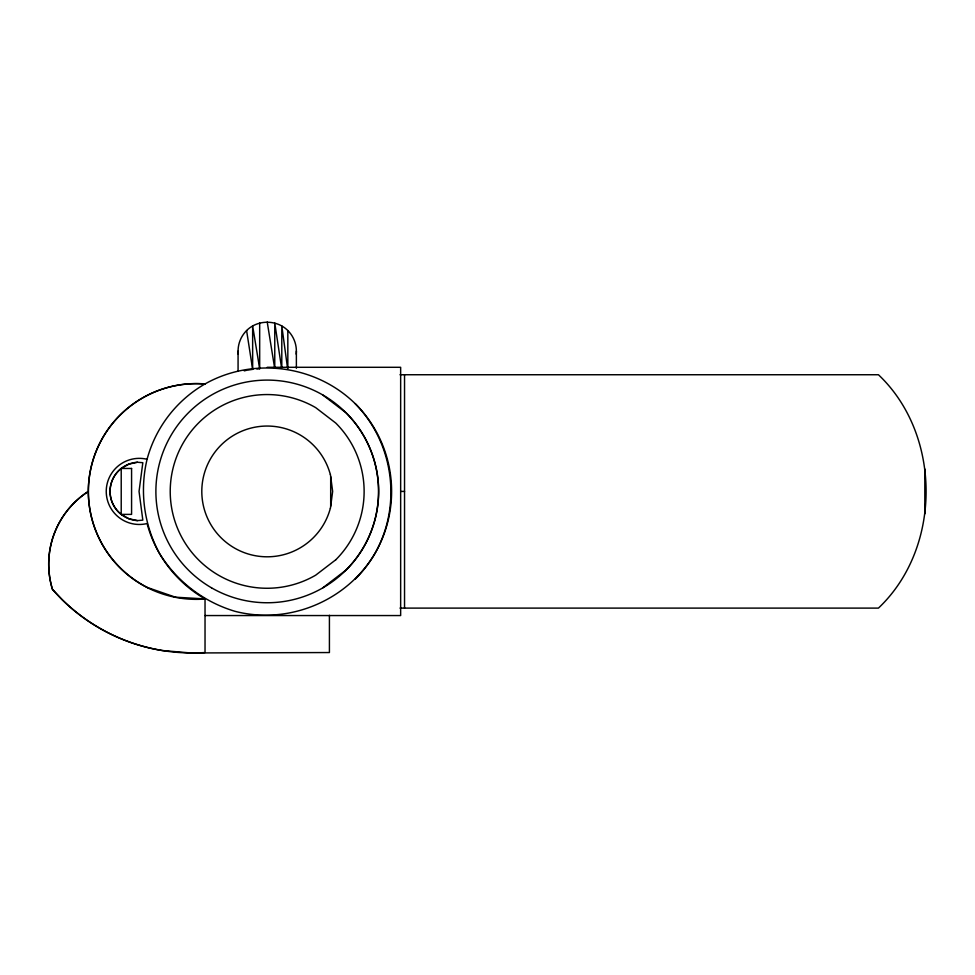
<?xml version="1.0" encoding="UTF-8"?>
<svg xmlns="http://www.w3.org/2000/svg" width="975" height="975" viewBox="0 0 975 975"><rect width="100%" height="100%" fill="white"/><g stroke="black" fill="none" stroke-linecap="round" stroke-linejoin="round"><path stroke-width="1.46" d="M400.018 608.107L878.438 608.107C941.972 547.999 941.972 434.85 878.438 374.741L400.018 374.741M205.03 383.931A124.166 124.166 0 0 0 147.067 459.298C139.498 491.181 143.922 524.66 159.498 553.483C176.743 581.393 203.592 601.941 235.024 611.325C288.527 625.109 346.82 601.075 374.936 553.483C402.163 505.452 393.9 442.991 355.168 403.65C315.693 364.967 253.171 356.777 205.03 383.931A107.933 107.933 0 0 0 88.347 491.424A86.678 86.678 0 0 0 62.278 517.676A86.446 86.446 0 0 0 52.455 589.327L62.217 599.71A185.372 185.372 0 0 0 162.362 650.532L190.771 652.97L329.416 652.543L329.416 615.31M330.415 508.316L332.646 491.424L330.415 474.533M238.229 354.157A29.055 29.055 0 0 1 246.602 330.549C257.583 319.471 276.863 319.471 287.832 330.549A29.055 29.055 0 0 1 296.217 354.157M322.944 587.742L346.028 570.058A111.077 111.077 0 0 0 346.028 412.778L322.944 395.107M244.286 370.878L246.602 370.281M137.438 462.247L128.858 464.137L121.217 468.463A29.213 29.213 0 0 0 121.217 514.386L128.858 518.712L137.438 520.601L142.825 520.138L139.047 491.424L142.825 462.711L137.438 462.247A29.25 29.25 0 0 0 110.053 491.424A29.25 29.25 0 0 0 137.438 520.613M247.808 370.098L252.647 369.354L252.647 325.93L259.679 368.769L256.864 369.001M267.223 367.295L400.652 367.295L400.652 615.554L205.03 615.554M400.652 491.424L404.54 491.424M205.018 384.004A107.969 107.969 0 0 0 88.347 491.424A86.519 86.519 0 0 0 52.431 589.339A185.408 185.408 0 0 0 205.03 652.519L205.03 598.918L175.451 597.2L147.469 587.523M267.223 322.03L274.682 368.282M246.602 330.549L252.647 369.354M281.543 367.721L274.767 323.018L274.767 368.294M287.601 368.538L281.799 325.93L281.799 367.721M924.824 468.987L924.824 513.862M404.54 374.741L404.54 608.107M330.683 476.617L330.683 506.232M296.376 351.122L296.376 368.27M287.832 330.549L287.832 368.489M259.679 323.018L259.679 368.769M238.071 351.122L238.071 371.134M205.03 599.003A107.933 107.933 0 0 1 88.347 491.424A107.811 107.811 0 0 0 147.469 587.511M205.03 598.918A124.166 124.166 0 0 1 147.067 523.551A33.077 33.077 0 0 1 106.238 491.424A33.077 33.077 0 0 1 147.079 459.274M330.342 508.304A65.374 65.374 0 0 1 229.698 544.988A65.374 65.374 0 0 1 229.698 437.86A65.374 65.374 0 0 1 330.342 474.545M355.168 403.589A123.996 123.996 0 0 1 355.168 579.187M335.741 559.808L315.681 575.177A96.866 96.866 0 0 1 192.928 553.739A96.866 96.866 0 0 1 192.928 429.11A96.866 96.866 0 0 1 315.693 407.635L335.741 423.04A96.586 96.586 0 0 1 335.753 559.808M131.576 468.463L121.217 468.463L121.217 514.386L131.576 514.386L131.576 468.463M211.551 587.84A111.333 111.333 0 0 0 378.544 491.424A111.333 111.333 0 0 0 211.551 395.009A111.333 111.333 0 0 0 211.551 587.84"/></g></svg>
